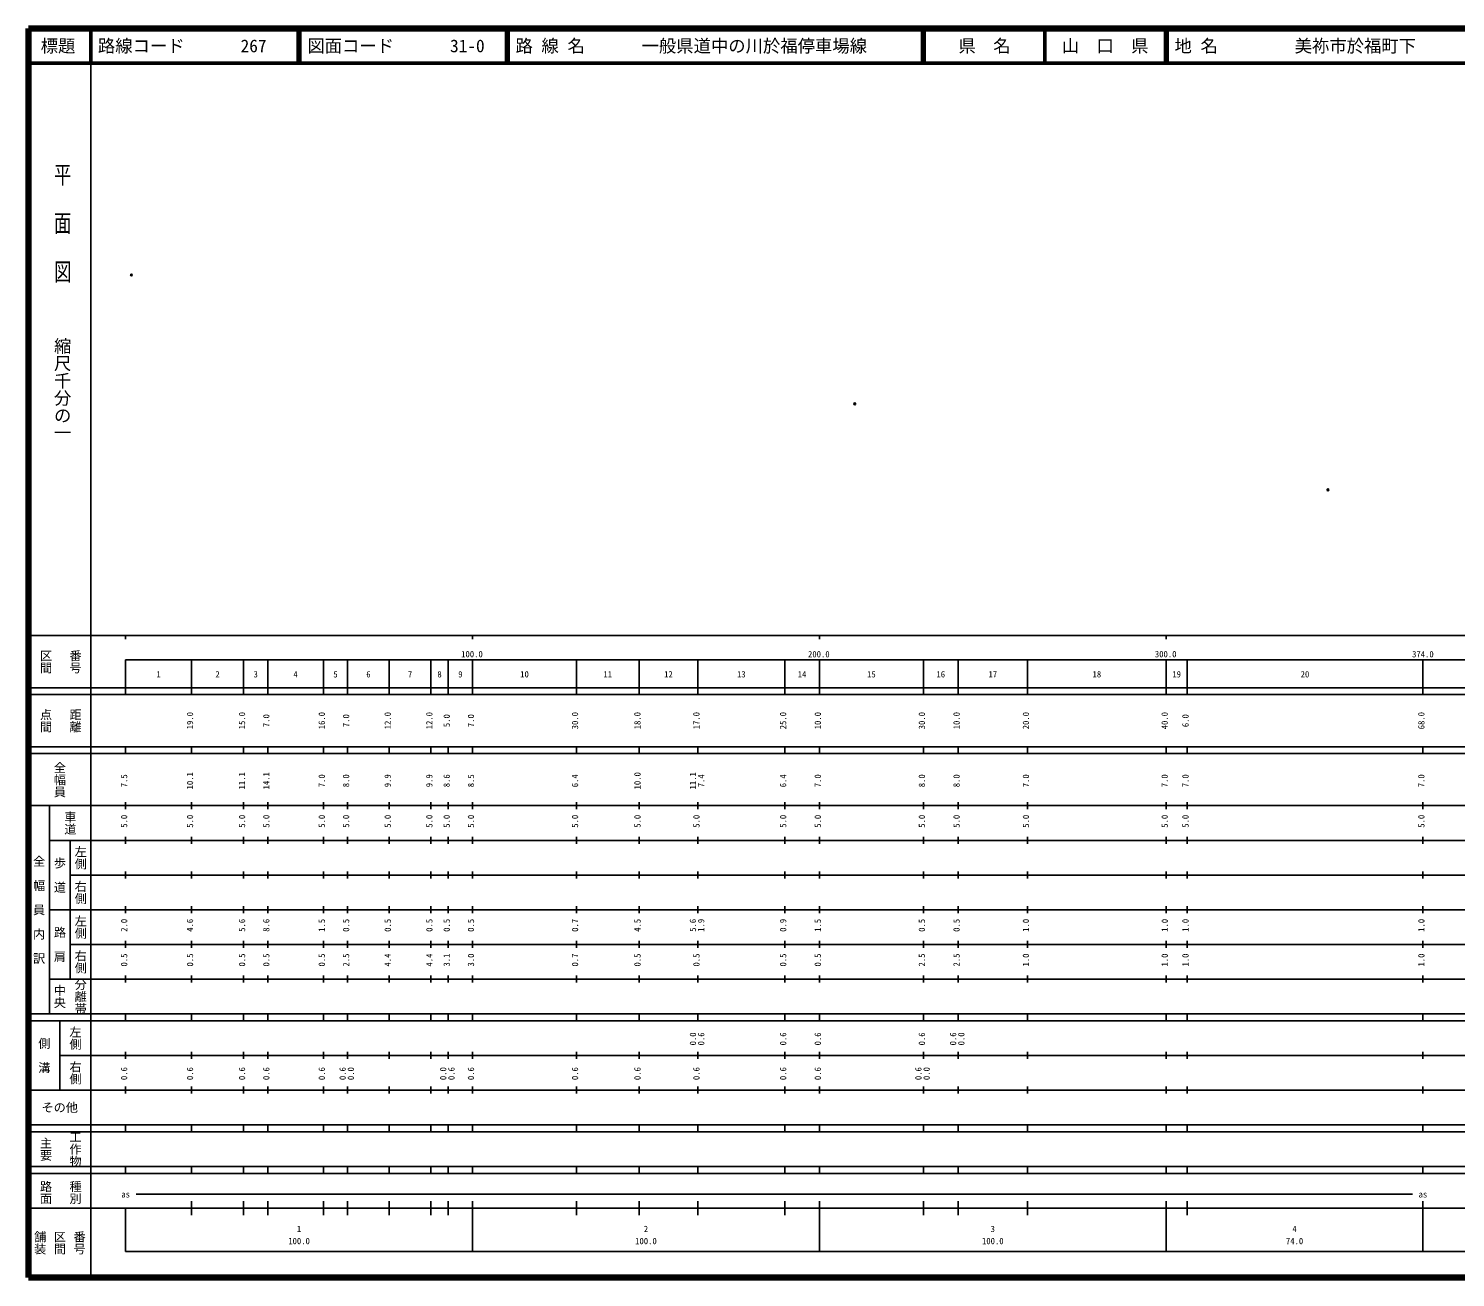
# Model space of a CAD drawing. Units: millimetres on the paper. Extents: x 40 to 680, y 20 to 380.
# Drawn here: x 40 to 451.4, y 20 to 380 of the extents above; entities that cross this region are included whole.
import ezdxf
from ezdxf.enums import TextEntityAlignment as Align

# ---------------------------------------------------------------- set-up
doc = ezdxf.new("R2010")
doc.units = ezdxf.units.MM
doc.header["$PDMODE"] = 32
doc.header["$PDSIZE"] = 0.5
doc.layers.add('M-OTRS', color=6, linetype='Continuous')
doc.layers.add('M-TTL-TXT', color=7, linetype='Continuous')
for name, color, linetype, lineweight in [('M-TTL', 2, 'Continuous', 140), ('M-TTL-BAND', 7, 'Continuous', 25), ('M-TTL-LINE', 7, 'Continuous', 50)]:
    doc.layers.add(name, color=color, linetype=linetype, lineweight=lineweight)
doc.styles.add('@ＭＳ ゴシック', font='')
doc.styles.add('ＭＳ ゴシック', font='')
doc.styles.get('@ＭＳ ゴシック').set_extended_font_data('@MS Gothic')
doc.styles.get('ＭＳ ゴシック').set_extended_font_data('MS Gothic')

msp = doc.modelspace()

# ---------------------------------------------------------------- linework, layer by layer
at = {"layer": 'M-OTRS'}
for p in [(69.655, 308.964), (278.202, 271.819), (414.608, 247.031)]:
    msp.add_point(p, dxfattribs=at)
at = {"layer": 'M-TTL'}
for p, q in [((40, 380), (40, 20)), ((680, 380), (40, 380)), ((40, 20), (680, 20))]:
    msp.add_line(p, q, dxfattribs=at)
at = {"layer": 'M-TTL-BAND'}
for p, q in [((58, 370), (58, 20)), ((40, 205), (579, 205)), ((68, 205), (68, 204)), ((168, 205), (168, 204)), ((268, 205), (268, 204)), ((368, 205), (368, 204)), ((68, 198), (579, 198)), ((68, 198), (68, 188)), ((87, 188), (87, 198)), ((102, 188), (102, 198)), ((109, 188), (109, 198)), ((125, 188), (125, 198)), ((132, 188), (132, 198)), ((144, 188), (144, 198)), ((156, 188), (156, 198)), ((161, 188), (161, 198)), ((168, 188), (168, 198)), ((198, 188), (198, 198)), ((216, 188), (216, 198)), ((233, 188), (233, 198)), ((258, 188), (258, 198)), ((268, 188), (268, 198)), ((298, 188), (298, 198)), ((308, 188), (308, 198)), ((328, 188), (328, 198)), ((368, 188), (368, 198)), ((374, 188), (374, 198)), ((442, 188), (442, 198)), ((40, 190), (579, 190)), ((40, 188), (579, 188)), ((40, 173), (579, 173)), ((68, 171), (68, 173)), ((87, 171), (87, 173)), ((102, 171), (102, 173)), ((109, 171), (109, 173)), ((125, 171), (125, 173)), ((132, 171), (132, 173)), ((144, 171), (144, 173)), ((156, 171), (156, 173)), ((161, 171), (161, 173)), ((168, 171), (168, 173)), ((198, 171), (198, 173)), ((216, 171), (216, 173)), ((233, 171), (233, 173)), ((258, 171), (258, 173)), ((268, 171), (268, 173)), ((298, 171), (298, 173)), ((308, 171), (308, 173)), ((328, 171), (328, 173)), ((368, 171), (368, 173)), ((374, 171), (374, 173)), ((442, 171), (442, 173)), ((40, 171), (579, 171)), ((68, 155), (68, 157)), ((87, 155), (87, 157)), ((102, 155), (102, 157)), ((109, 155), (109, 157)), ((125, 155), (125, 157)), ((132, 155), (132, 157)), ((144, 155), (144, 157)), ((156, 155), (156, 157)), ((161, 155), (161, 157)), ((168, 155), (168, 157)), ((198, 155), (198, 157)), ((216, 155), (216, 157)), ((233, 155), (233, 157)), ((258, 155), (258, 157)), ((268, 155), (268, 157)), ((298, 155), (298, 157)), ((308, 155), (308, 157)), ((328, 155), (328, 157)), ((368, 155), (368, 157)), ((374, 155), (374, 157)), ((442, 155), (442, 157)), ((40, 156), (579, 156)), ((46, 96), (46, 156)), ((46, 146), (579, 146)), ((52, 146), (52, 106)), ((68, 145), (68, 147)), ((87, 145), (87, 147)), ((102, 145), (102, 147)), ((109, 145), (109, 147)), ((125, 145), (125, 147)), ((132, 145), (132, 147)), ((144, 145), (144, 147)), ((156, 145), (156, 147)), ((161, 145), (161, 147)), ((168, 145), (168, 147)), ((198, 145), (198, 147)), ((216, 145), (216, 147)), ((233, 145), (233, 147)), ((258, 145), (258, 147)), ((268, 145), (268, 147)), ((298, 145), (298, 147)), ((308, 145), (308, 147)), ((328, 145), (328, 147)), ((368, 145), (368, 147)), ((374, 145), (374, 147)), ((442, 145), (442, 147)), ((52, 136), (579, 136)), ((68, 135), (68, 137)), ((87, 135), (87, 137)), ((102, 135), (102, 137)), ((109, 135), (109, 137)), ((125, 135), (125, 137)), ((132, 135), (132, 137)), ((144, 135), (144, 137)), ((156, 135), (156, 137)), ((161, 135), (161, 137)), ((168, 135), (168, 137)), ((198, 135), (198, 137)), ((216, 135), (216, 137)), ((233, 135), (233, 137)), ((258, 135), (258, 137)), ((268, 135), (268, 137)), ((298, 135), (298, 137)), ((308, 135), (308, 137)), ((328, 135), (328, 137)), ((368, 135), (368, 137)), ((374, 135), (374, 137)), ((442, 135), (442, 137)), ((46, 126), (579, 126)), ((68, 125), (68, 127)), ((87, 125), (87, 127)), ((102, 125), (102, 127)), ((109, 125), (109, 127)), ((125, 125), (125, 127)), ((132, 125), (132, 127)), ((144, 125), (144, 127)), ((156, 125), (156, 127)), ((161, 125), (161, 127)), ((168, 125), (168, 127)), ((198, 125), (198, 127)), ((216, 125), (216, 127)), ((233, 125), (233, 127)), ((258, 125), (258, 127)), ((268, 125), (268, 127)), ((298, 125), (298, 127)), ((308, 125), (308, 127)), ((328, 125), (328, 127)), ((368, 125), (368, 127)), ((374, 125), (374, 127)), ((442, 125), (442, 127)), ((52, 116), (579, 116)), ((68, 115), (68, 117)), ((87, 115), (87, 117)), ((102, 115), (102, 117)), ((109, 115), (109, 117)), ((125, 115), (125, 117)), ((132, 115), (132, 117)), ((144, 115), (144, 117)), ((156, 115), (156, 117)), ((161, 115), (161, 117)), ((168, 115), (168, 117)), ((198, 115), (198, 117)), ((216, 115), (216, 117)), ((233, 115), (233, 117)), ((258, 115), (258, 117)), ((268, 115), (268, 117)), ((298, 115), (298, 117)), ((308, 115), (308, 117)), ((328, 115), (328, 117)), ((368, 115), (368, 117)), ((374, 115), (374, 117)), ((442, 115), (442, 117)), ((68, 105), (68, 107)), ((87, 105), (87, 107)), ((102, 105), (102, 107)), ((109, 105), (109, 107)), ((125, 105), (125, 107)), ((132, 105), (132, 107)), ((144, 105), (144, 107)), ((156, 105), (156, 107)), ((161, 105), (161, 107)), ((168, 105), (168, 107)), ((198, 105), (198, 107)), ((216, 105), (216, 107)), ((233, 105), (233, 107)), ((258, 105), (258, 107)), ((268, 105), (268, 107)), ((298, 105), (298, 107)), ((308, 105), (308, 107)), ((328, 105), (328, 107)), ((368, 105), (368, 107)), ((374, 105), (374, 107)), ((442, 105), (442, 107)), ((46, 106), (579, 106)), ((40, 96), (579, 96)), ((68, 94), (68, 96)), ((87, 94), (87, 96)), ((102, 94), (102, 96)), ((109, 94), (109, 96)), ((125, 94), (125, 96)), ((132, 94), (132, 96)), ((144, 94), (144, 96)), ((156, 94), (156, 96)), ((161, 94), (161, 96)), ((168, 94), (168, 96)), ((198, 94), (198, 96)), ((216, 94), (216, 96)), ((233, 94), (233, 96)), ((258, 94), (258, 96)), ((268, 94), (268, 96)), ((298, 94), (298, 96)), ((308, 94), (308, 96)), ((328, 94), (328, 96)), ((368, 94), (368, 96)), ((374, 94), (374, 96)), ((442, 94), (442, 96)), ((40, 94), (579, 94)), ((49, 94), (49, 74)), ((49, 84), (579, 84)), ((68, 83), (68, 85)), ((87, 83), (87, 85)), ((102, 83), (102, 85)), ((109, 83), (109, 85)), ((125, 83), (125, 85)), ((132, 83), (132, 85)), ((144, 83), (144, 85)), ((156, 83), (156, 85)), ((161, 83), (161, 85)), ((168, 83), (168, 85)), ((198, 83), (198, 85)), ((216, 83), (216, 85)), ((233, 83), (233, 85)), ((258, 83), (258, 85)), ((268, 83), (268, 85)), ((298, 83), (298, 85)), ((308, 83), (308, 85)), ((328, 83), (328, 85)), ((368, 83), (368, 85)), ((374, 83), (374, 85)), ((442, 83), (442, 85)), ((68, 73), (68, 75)), ((87, 73), (87, 75)), ((102, 73), (102, 75)), ((109, 73), (109, 75)), ((125, 73), (125, 75)), ((132, 73), (132, 75)), ((144, 73), (144, 75)), ((156, 73), (156, 75)), ((161, 73), (161, 75)), ((168, 73), (168, 75)), ((198, 73), (198, 75)), ((216, 73), (216, 75)), ((233, 73), (233, 75)), ((258, 73), (258, 75)), ((268, 73), (268, 75)), ((298, 73), (298, 75)), ((308, 73), (308, 75)), ((328, 73), (328, 75)), ((368, 73), (368, 75)), ((374, 73), (374, 75)), ((442, 73), (442, 75)), ((40, 74), (579, 74)), ((40, 64), (579, 64)), ((40, 62), (579, 62)), ((68, 62), (68, 64)), ((87, 62), (87, 64)), ((102, 62), (102, 64)), ((109, 62), (109, 64)), ((125, 62), (125, 64)), ((132, 62), (132, 64)), ((144, 62), (144, 64)), ((156, 62), (156, 64)), ((161, 62), (161, 64)), ((168, 62), (168, 64)), ((198, 62), (198, 64)), ((216, 62), (216, 64)), ((233, 62), (233, 64)), ((258, 62), (258, 64)), ((268, 62), (268, 64)), ((298, 62), (298, 64)), ((308, 62), (308, 64)), ((328, 62), (328, 64)), ((368, 62), (368, 64)), ((374, 62), (374, 64)), ((442, 62), (442, 64)), ((40, 52), (579, 52)), ((40, 50), (579, 50)), ((68, 50), (68, 52)), ((87, 50), (87, 52)), ((102, 50), (102, 52)), ((109, 50), (109, 52)), ((125, 50), (125, 52)), ((132, 50), (132, 52)), ((144, 50), (144, 52)), ((156, 50), (156, 52)), ((161, 50), (161, 52)), ((168, 50), (168, 52)), ((198, 50), (198, 52)), ((216, 50), (216, 52)), ((233, 50), (233, 52)), ((258, 50), (258, 52)), ((268, 50), (268, 52)), ((298, 50), (298, 52)), ((308, 50), (308, 52)), ((328, 50), (328, 52)), ((368, 50), (368, 52)), ((374, 50), (374, 52)), ((442, 50), (442, 52)), ((71, 44), (439, 44)), ((87, 38), (87, 42)), ((102, 38), (102, 42)), ((109, 38), (109, 42)), ((125, 38), (125, 42)), ((132, 38), (132, 42)), ((144, 38), (144, 42)), ((156, 38), (156, 42)), ((161, 38), (161, 42)), ((168, 27.5), (168, 42)), ((198, 38), (198, 42)), ((216, 38), (216, 42)), ((233, 38), (233, 42)), ((258, 38), (258, 42)), ((268, 27.5), (268, 42)), ((298, 38), (298, 42)), ((308, 38), (308, 42)), ((328, 38), (328, 42)), ((368, 27.5), (368, 42)), ((374, 38), (374, 42)), ((442, 27.5), (442, 42)), ((40, 40), (579, 40)), ((68, 40), (68, 27.5)), ((68, 27.5), (579, 27.5))]:
    msp.add_line(p, q, dxfattribs=at)
at = {"layer": 'M-TTL-LINE'}
for p, q in [((58, 380), (58, 370)), ((117.75, 380), (117.75, 370)), ((118.25, 380), (118.25, 370)), ((177.75, 380), (177.75, 370)), ((178.25, 380), (178.25, 370)), ((297.75, 380), (297.75, 370)), ((298.25, 380), (298.25, 370)), ((333, 380), (333, 370)), ((367.75, 380), (367.75, 370)), ((368.25, 380), (368.25, 370)), ((40, 370), (680, 370))]:
    msp.add_line(p, q, dxfattribs=at)

# ---------------------------------------------------------------- texts
at = {"layer": 'M-TTL-BAND', "style": '@ＭＳ ゴシック', "width": 1.4}
msp.add_text('平  面  図', height=3.666, rotation=270, dxfattribs=at).set_placement((49.777, 306.475), align=Align.MIDDLE_RIGHT)
at = {"layer": 'M-TTL-BAND', "style": '@ＭＳ ゴシック'}
msp.add_text('縮尺千分の一', height=3.666, rotation=270, dxfattribs=at).set_placement((49.777, 261.03), align=Align.MIDDLE_RIGHT)
for s, p in [('区間', (45, 197.5)), ('番号', (53.5, 197.5)), ('点間', (45, 180.5)), ('距離', (53.5, 180.5)), ('全幅員', (49, 163.5)), ('車道', (52, 151)), ('左側', (55, 141)), ('全\u3000幅\u3000員\u3000内\u3000訳', (43, 126)), ('歩\u3000道', (49, 136)), ('右側', (55, 131)), ('左側', (55, 121)), ('路\u3000肩', (49, 116)), ('右側', (55, 111)), ('中央', (49, 101)), ('分離帯', (55, 101)), ('左側', (53.5, 89)), ('側\u3000溝', (44.5, 84)), ('右側', (53.5, 79)), ('工作物', (53.5, 57)), ('主要', (45, 57)), ('路面', (45, 44.5)), ('種別', (53.5, 44.5)), ('舗装', (43.333, 30)), ('区間', (49, 30)), ('番号', (54.667, 30))]:
    msp.add_text(s, height=2.566, rotation=270, dxfattribs=at).set_placement(p, align=Align.MIDDLE_CENTER)
at = {"layer": 'M-TTL-BAND', "style": 'ＭＳ ゴシック'}
for s, p in [('100.0', (167.844, 198.195)), ('200.0', (267.844, 198.195)), ('300.0', (367.844, 198.195)), ('374.0', (442, 198.195)), ('1', (77.5, 192.405)), ('2', (94.5, 192.405)), ('3', (105.5, 192.405)), ('4', (117, 192.405)), ('5', (128.5, 192.405)), ('6', (138, 192.405)), ('7', (150, 192.405)), ('8', (158.5, 192.405)), ('9', (164.5, 192.405)), ('10', (183, 192.405)), ('11', (207, 192.405)), ('12', (224.5, 192.405)), ('13', (245.5, 192.405)), ('14', (263, 192.405)), ('15', (283, 192.405)), ('16', (303, 192.405)), ('17', (318, 192.405)), ('18', (348, 192.405)), ('19', (371, 192.405)), ('20', (408, 192.405)), ('as', (68, 42.5)), ('as', (442, 42.5)), ('1', (118, 32.523)), ('2', (218, 32.523)), ('3', (318, 32.523)), ('4', (405, 32.523)), ('100.0', (118, 29.033)), ('100.0', (218, 29.033)), ('100.0', (318, 29.033)), ('74.0', (405, 29.033))]:
    msp.add_text(s, height=1.833, dxfattribs=at).set_placement(p, align=Align.BOTTOM_CENTER)
for s, p in [('19.0', (88, 180.5)), ('15.0', (103, 180.5)), ('7.0', (110, 180.5)), ('16.0', (126, 180.5)), ('7.0', (133, 180.5)), ('12.0', (145, 180.5)), ('12.0', (157, 180.5)), ('5.0', (162, 180.5)), ('7.0', (169, 180.5)), ('30.0', (199, 180.5)), ('18.0', (217, 180.5)), ('17.0', (234, 180.5)), ('25.0', (259, 180.5)), ('10.0', (269, 180.5)), ('30.0', (299, 180.5)), ('10.0', (309, 180.5)), ('20.0', (329, 180.5)), ('40.0', (369, 180.5)), ('6.0', (375, 180.5)), ('68.0', (443, 180.5)), ('7.5', (69, 163.174)), ('10.1', (88, 163.174)), ('11.1', (103, 163.174)), ('14.1', (110, 163.174)), ('7.0', (126, 163.174)), ('8.0', (133, 163.174)), ('9.9', (145, 163.174)), ('9.9', (157, 163.174)), ('8.6', (162, 163.174)), ('8.5', (169, 163.174)), ('6.4', (199, 163.174)), ('10.0', (217, 163.174)), ('11.1', (233, 163.174)), ('7.4', (235.37, 163.174)), ('6.4', (259, 163.174)), ('7.0', (269, 163.174)), ('8.0', (299, 163.174)), ('8.0', (309, 163.174)), ('7.0', (329, 163.174)), ('7.0', (369, 163.174)), ('7.0', (375, 163.174)), ('7.0', (443, 163.174)), ('5.0', (69, 151.5)), ('5.0', (88, 151.5)), ('5.0', (103, 151.5)), ('5.0', (110, 151.5)), ('5.0', (126, 151.5)), ('5.0', (133, 151.5)), ('5.0', (145, 151.5)), ('5.0', (157, 151.5)), ('5.0', (162, 151.5)), ('5.0', (169, 151.5)), ('5.0', (199, 151.5)), ('5.0', (217, 151.5)), ('5.0', (234, 151.5)), ('5.0', (259, 151.5)), ('5.0', (269, 151.5)), ('5.0', (299, 151.5)), ('5.0', (309, 151.5)), ('5.0', (329, 151.5)), ('5.0', (369, 151.5)), ('5.0', (375, 151.5)), ('5.0', (443, 151.5)), ('2.0', (69, 121.5)), ('4.6', (88, 121.5)), ('5.6', (103, 121.5)), ('8.6', (110, 121.5)), ('1.5', (126, 121.5)), ('0.5', (133, 121.5)), ('0.5', (145, 121.5)), ('0.5', (157, 121.5)), ('0.5', (162, 121.5)), ('0.5', (169, 121.5)), ('0.7', (199, 121.5)), ('4.5', (217, 121.5)), ('5.6', (233, 121.5)), ('1.9', (235.37, 121.5)), ('0.9', (259, 121.5)), ('1.5', (269, 121.5)), ('0.5', (299, 121.5)), ('0.5', (309, 121.5)), ('1.0', (329, 121.5)), ('1.0', (369, 121.5)), ('1.0', (375, 121.5)), ('1.0', (443, 121.5)), ('0.5', (69, 111.5)), ('0.5', (88, 111.5)), ('0.5', (103, 111.5)), ('0.5', (110, 111.5)), ('0.5', (126, 111.5)), ('2.5', (133, 111.5)), ('4.4', (145, 111.5)), ('4.4', (157, 111.5)), ('3.1', (162, 111.5)), ('3.0', (169, 111.5)), ('0.7', (199, 111.5)), ('0.5', (217, 111.5)), ('0.5', (234, 111.5)), ('0.5', (259, 111.5)), ('0.5', (269, 111.5)), ('2.5', (299, 111.5)), ('2.5', (309, 111.5)), ('1.0', (329, 111.5)), ('1.0', (369, 111.5)), ('1.0', (375, 111.5)), ('1.0', (443, 111.5)), ('0.6', (235.37, 88.764)), ('0.6', (259, 88.764)), ('0.6', (269, 88.764)), ('0.6', (299, 88.764)), ('0.6', (308, 88.764)), ('0.0', (233, 88.764)), ('0.0', (310.37, 88.764)), ('0.6', (69, 78.764)), ('0.6', (88, 78.764)), ('0.6', (103, 78.764)), ('0.6', (110, 78.764)), ('0.6', (126, 78.764)), ('0.6', (132, 78.764)), ('0.0', (134.37, 78.764)), ('0.0', (161, 78.764)), ('0.6', (163.37, 78.764)), ('0.6', (169, 78.764)), ('0.6', (199, 78.764)), ('0.6', (217, 78.764)), ('0.6', (234, 78.764)), ('0.6', (259, 78.764)), ('0.6', (269, 78.764)), ('0.6', (298, 78.764)), ('0.0', (300.37, 78.764))]:
    msp.add_text(s, height=1.833, rotation=90, dxfattribs=at).set_placement(p, align=Align.BOTTOM_CENTER)
msp.add_text('その他', height=2.566, dxfattribs=at).set_placement((49, 69), align=Align.MIDDLE_CENTER)
at = {"layer": 'M-TTL-TXT', "style": 'ＭＳ ゴシック'}
for s, p in [('標題', (48.5, 375)), ('県\u3000名', (315.625, 375)), ('山\u3000口\u3000県', (350.375, 375))]:
    msp.add_text(s, height=3.666, dxfattribs=at).set_placement(p, align=Align.MIDDLE_CENTER)
for s, p in [('路線コード', (60, 375)), ('267', (101.142, 375)), ('図面コード', (120.38, 375)), ('31-0', (161.521, 375)), ('路 線 名', (180.38, 375)), ('一般県道中の川於福停車場線', (216.734, 375)), ('地 名', (370.38, 375)), ('美祢市於福町下', (405.024, 375))]:
    msp.add_text(s, height=3.666, dxfattribs=at).set_placement(p, align=Align.MIDDLE_LEFT)

doc.saveas('drawing.dxf')
